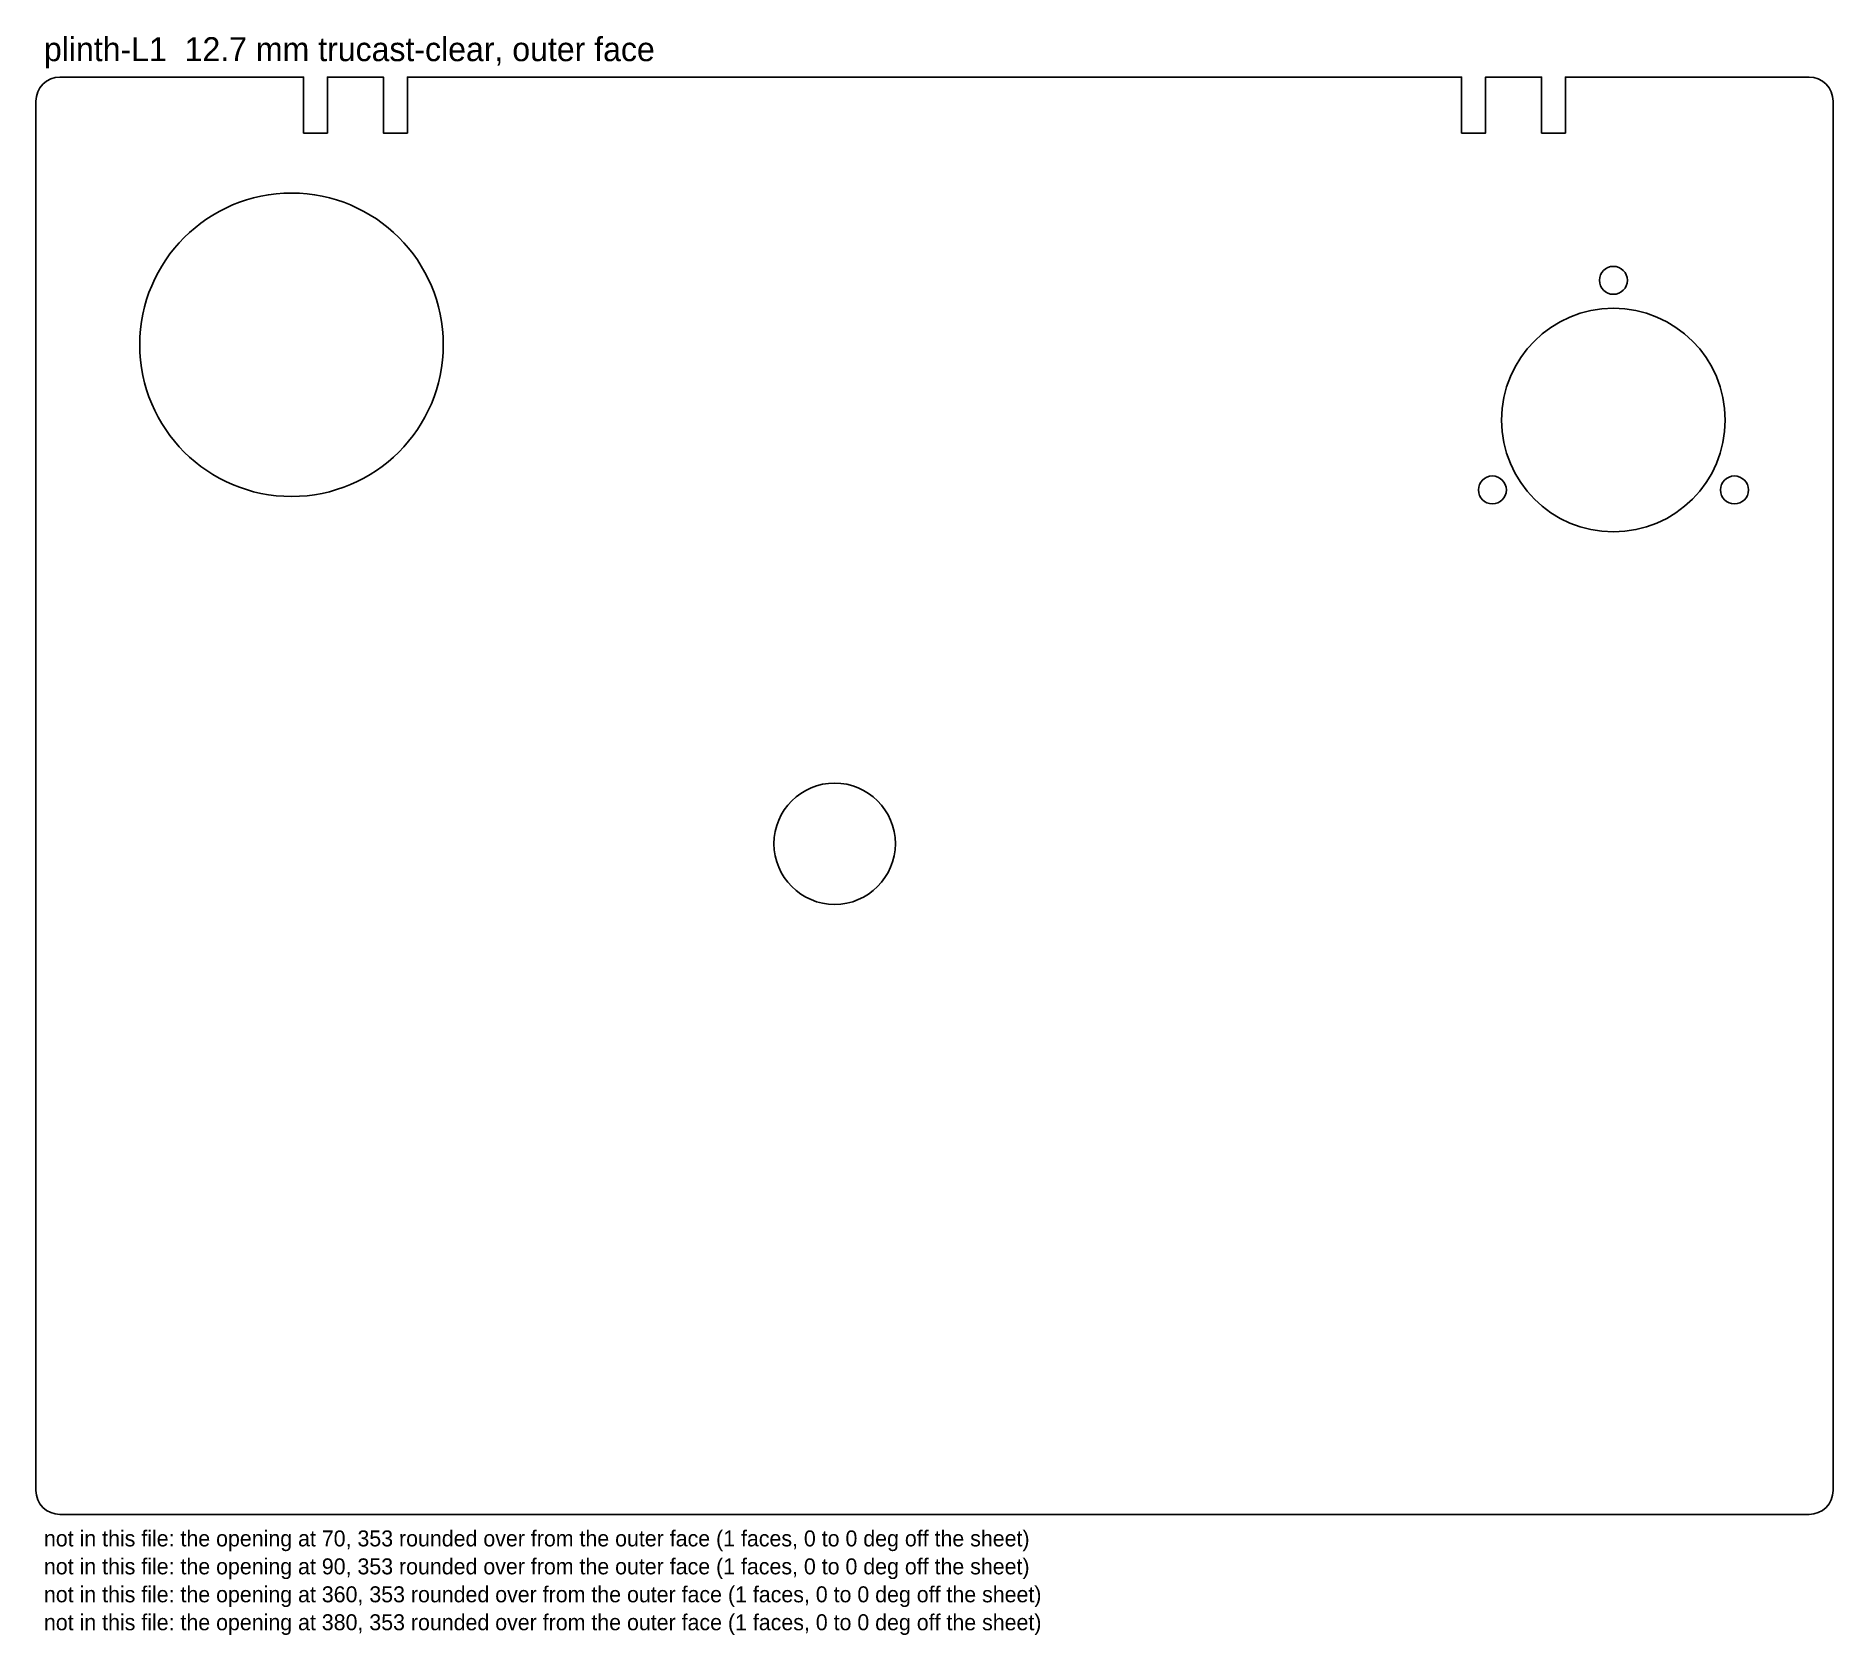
# Model space of a CAD drawing. Header units: millimetres. Extents: x 0 to 450, y -30 to 370.
import ezdxf

# ---------------------------------------------------------------- set-up
doc = ezdxf.new("R2010")
doc.units = ezdxf.units.MM
for name, color, linetype in [('CUT_INSIDE', 5, 'Continuous'), ('CUT_OUTSIDE', 1, 'Continuous'), ('NOTES', 7, 'Continuous')]:
    doc.layers.add(name, color=color, linetype=linetype)

msp = doc.modelspace()

# ---------------------------------------------------------------- linework, layer by layer
at = {"layer": 'CUT_INSIDE'}
for centre, radius in [((64, 292.97), 38), ((395, 309.11), 3.5), ((395, 274.11), 28), ((364.69, 256.61), 3.5), ((425.31, 256.61), 3.5), ((200, 168), 15.2)]:
    msp.add_circle(centre, radius, dxfattribs=at)
at = {"layer": 'CUT_OUTSIDE'}
msp.add_lwpolyline([(448.99, 2.67), (449.54, 3.7), (449.88, 4.83), (450, 6), (450, 354), (449.88, 355.17), (449.54, 356.3), (448.99, 357.33), (448.24, 358.24), (447.33, 358.99), (446.3, 359.54), (445.17, 359.88), (444, 360), (383, 360), (383, 346), (377, 346), (377, 360), (363, 360), (363, 346), (357, 346), (357, 360), (93, 360), (93, 346), (87, 346), (87, 360), (73, 360), (73, 346), (67, 346), (67, 360), (6, 360), (4.83, 359.88), (3.7, 359.54), (2.67, 358.99), (1.76, 358.24), (1.01, 357.33), (0.46, 356.3), (0.12, 355.17), (0, 354), (0, 6), (0.12, 4.83), (0.46, 3.7), (1.01, 2.67), (1.76, 1.76), (2.67, 1.01), (3.7, 0.46), (4.83, 0.12), (6, 0), (444, 0), (445.17, 0.12), (446.3, 0.46), (447.33, 1.01), (448.24, 1.76), (448.99, 2.67)], close=True, dxfattribs=at)

# ---------------------------------------------------------------- texts
at = {"layer": 'NOTES'}
for s, height, p in [('plinth-L1  12.7 mm trucast-clear, outer face', 6, (2, 364)), ('not in this file: the opening at 70, 353 rounded over from the outer face (1 faces, 0 to 0 deg off the sheet)', 4, (2, -8)), ('not in this file: the opening at 90, 353 rounded over from the outer face (1 faces, 0 to 0 deg off the sheet)', 4, (2, -15)), ('not in this file: the opening at 360, 353 rounded over from the outer face (1 faces, 0 to 0 deg off the sheet)', 4, (2, -22)), ('not in this file: the opening at 380, 353 rounded over from the outer face (1 faces, 0 to 0 deg off the sheet)', 4, (2, -29))]:
    msp.add_text(s, height=height, dxfattribs=at).set_placement(p)

doc.saveas('drawing.dxf')
